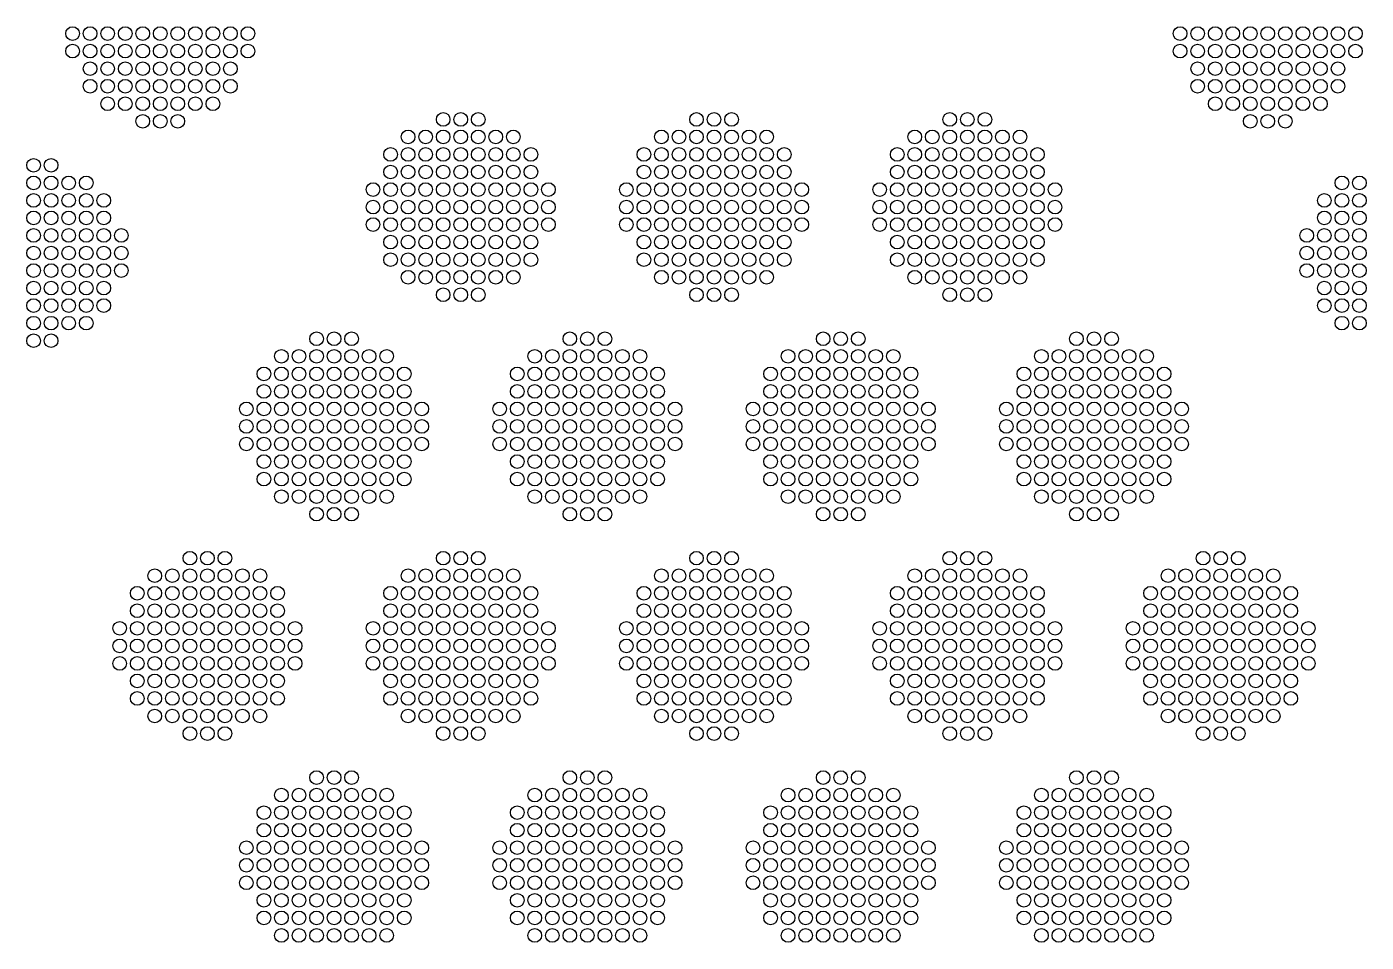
# Model space of a CAD drawing. Extents: x -49 to 54, y -38 to 38.
# Drawn here: x 15.52 to 22.39, y 9.48 to 14.17 of the extents above; entities that cross this region are included whole.
import ezdxf

# ---------------------------------------------------------------- set-up
doc = ezdxf.new("R2010")
doc.units = 0
doc.layers.add('LOWER_ELECTRODE', color=1, linetype='CONTINUOUS')

msp = doc.modelspace()

# ---------------------------------------------------------------- linework, layer by layer
at = {"layer": 'LOWER_ELECTRODE'}
for centre in [(15.7546, 14.1384), (15.8446, 14.1384), (15.9346, 14.1384), (16.0246, 14.1384), (16.1146, 14.1384), (16.2046, 14.1384), (16.2946, 14.1384), (16.3846, 14.1384), (16.4746, 14.1384), (16.5646, 14.1384), (16.6546, 14.1384), (21.4384, 14.1384), (21.5284, 14.1384), (21.6184, 14.1384), (21.7084, 14.1384), (21.7984, 14.1384), (21.8884, 14.1384), (21.9784, 14.1384), (22.0684, 14.1384), (22.1584, 14.1384), (22.2484, 14.1384), (22.3384, 14.1384), (15.7546, 14.0484), (15.8446, 14.0484), (15.9346, 14.0484), (16.0246, 14.0484), (16.1146, 14.0484), (16.2046, 14.0484), (16.2946, 14.0484), (16.3846, 14.0484), (16.4746, 14.0484), (16.5646, 14.0484), (16.6546, 14.0484), (21.4384, 14.0484), (21.5284, 14.0484), (21.6184, 14.0484), (21.7084, 14.0484), (21.7984, 14.0484), (21.8884, 14.0484), (21.9784, 14.0484), (22.0684, 14.0484), (22.1584, 14.0484), (22.2484, 14.0484), (22.3384, 14.0484), (15.8446, 13.9584), (15.9346, 13.9584), (16.0246, 13.9584), (16.1146, 13.9584), (16.2046, 13.9584), (16.2946, 13.9584), (16.3846, 13.9584), (16.4746, 13.9584), (16.5646, 13.9584), (21.5284, 13.9584), (21.6184, 13.9584), (21.7084, 13.9584), (21.7984, 13.9584), (21.8884, 13.9584), (21.9784, 13.9584), (22.0684, 13.9584), (22.1584, 13.9584), (22.2484, 13.9584), (15.8446, 13.8684), (15.9346, 13.8684), (16.0246, 13.8684), (16.1146, 13.8684), (16.2046, 13.8684), (16.2946, 13.8684), (16.3846, 13.8684), (16.4746, 13.8684), (16.5646, 13.8684), (21.5284, 13.8684), (21.6184, 13.8684), (21.7084, 13.8684), (21.7984, 13.8684), (21.8884, 13.8684), (21.9784, 13.8684), (22.0684, 13.8684), (22.1584, 13.8684), (22.2484, 13.8684), (15.9346, 13.7784), (16.0246, 13.7784), (16.1146, 13.7784), (16.2046, 13.7784), (16.2946, 13.7784), (16.3846, 13.7784), (16.4746, 13.7784), (21.6184, 13.7784), (21.7084, 13.7784), (21.7984, 13.7784), (21.8884, 13.7784), (21.9784, 13.7784), (22.0684, 13.7784), (22.1584, 13.7784), (16.1146, 13.6884), (16.2046, 13.6884), (16.2946, 13.6884), (17.6565, 13.6982), (17.7465, 13.6982), (17.8365, 13.6982), (18.9565, 13.6982), (19.0465, 13.6982), (19.1365, 13.6982), (20.2565, 13.6982), (20.3465, 13.6982), (20.4365, 13.6982), (21.7984, 13.6884), (21.8884, 13.6884), (21.9784, 13.6884), (17.4765, 13.6082), (17.5665, 13.6082), (17.6565, 13.6082), (17.7465, 13.6082), (17.8365, 13.6082), (17.9265, 13.6082), (18.0165, 13.6082), (18.7765, 13.6082), (18.8665, 13.6082), (18.9565, 13.6082), (19.0465, 13.6082), (19.1365, 13.6082), (19.2265, 13.6082), (19.3165, 13.6082), (20.0765, 13.6082), (20.1665, 13.6082), (20.2565, 13.6082), (20.3465, 13.6082), (20.4365, 13.6082), (20.5265, 13.6082), (20.6165, 13.6082), (17.3865, 13.5182), (17.4765, 13.5182), (17.5665, 13.5182), (17.6565, 13.5182), (17.7465, 13.5182), (17.8365, 13.5182), (17.9265, 13.5182), (18.0165, 13.5182), (18.1065, 13.5182), (18.6865, 13.5182), (18.7765, 13.5182), (18.8665, 13.5182), (18.9565, 13.5182), (19.0465, 13.5182), (19.1365, 13.5182), (19.2265, 13.5182), (19.3165, 13.5182), (19.4065, 13.5182), (19.9865, 13.5182), (20.0765, 13.5182), (20.1665, 13.5182), (20.2565, 13.5182), (20.3465, 13.5182), (20.4365, 13.5182), (20.5265, 13.5182), (20.6165, 13.5182), (20.7065, 13.5182), (15.5546, 13.4625), (15.6446, 13.4625), (15.5546, 13.3725), (15.6446, 13.3725), (15.7346, 13.3725), (15.8246, 13.3725), (17.3865, 13.4282), (17.4765, 13.4282), (17.5665, 13.4282), (17.6565, 13.4282), (17.7465, 13.4282), (17.8365, 13.4282), (17.9265, 13.4282), (18.0165, 13.4282), (18.1065, 13.4282), (18.6865, 13.4282), (18.7765, 13.4282), (18.8665, 13.4282), (18.9565, 13.4282), (19.0465, 13.4282), (19.1365, 13.4282), (19.2265, 13.4282), (19.3165, 13.4282), (19.4065, 13.4282), (19.9865, 13.4282), (20.0765, 13.4282), (20.1665, 13.4282), (20.2565, 13.4282), (20.3465, 13.4282), (20.4365, 13.4282), (20.5265, 13.4282), (20.6165, 13.4282), (20.7065, 13.4282), (22.2684, 13.3725), (22.3584, 13.3725), (17.2965, 13.3382), (17.3865, 13.3382), (17.4765, 13.3382), (17.5665, 13.3382), (17.6565, 13.3382), (17.7465, 13.3382), (17.8365, 13.3382), (17.9265, 13.3382), (18.0165, 13.3382), (18.1065, 13.3382), (18.1965, 13.3382), (18.5965, 13.3382), (18.6865, 13.3382), (18.7765, 13.3382), (18.8665, 13.3382), (18.9565, 13.3382), (19.0465, 13.3382), (19.1365, 13.3382), (19.2265, 13.3382), (19.3165, 13.3382), (19.4065, 13.3382), (19.4965, 13.3382), (19.8965, 13.3382), (19.9865, 13.3382), (20.0765, 13.3382), (20.1665, 13.3382), (20.2565, 13.3382), (20.3465, 13.3382), (20.4365, 13.3382), (20.5265, 13.3382), (20.6165, 13.3382), (20.7065, 13.3382), (20.7965, 13.3382), (15.5546, 13.2825), (15.6446, 13.2825), (15.7346, 13.2825), (15.8246, 13.2825), (15.9146, 13.2825), (17.2965, 13.2482), (17.3865, 13.2482), (17.4765, 13.2482), (17.5665, 13.2482), (17.6565, 13.2482), (17.7465, 13.2482), (17.8365, 13.2482), (17.9265, 13.2482), (18.0165, 13.2482), (18.1065, 13.2482), (18.1965, 13.2482), (18.5965, 13.2482), (18.6865, 13.2482), (18.7765, 13.2482), (18.8665, 13.2482), (18.9565, 13.2482), (19.0465, 13.2482), (19.1365, 13.2482), (19.2265, 13.2482), (19.3165, 13.2482), (19.4065, 13.2482), (19.4965, 13.2482), (19.8965, 13.2482), (19.9865, 13.2482), (20.0765, 13.2482), (20.1665, 13.2482), (20.2565, 13.2482), (20.3465, 13.2482), (20.4365, 13.2482), (20.5265, 13.2482), (20.6165, 13.2482), (20.7065, 13.2482), (20.7965, 13.2482), (22.1784, 13.2825), (22.2684, 13.2825), (22.3584, 13.2825), (15.5546, 13.1925), (15.6446, 13.1925), (15.7346, 13.1925), (15.8246, 13.1925), (15.9146, 13.1925), (22.1784, 13.1925), (22.2684, 13.1925), (22.3584, 13.1925), (15.5546, 13.1025), (15.6446, 13.1025), (15.7346, 13.1025), (15.8246, 13.1025), (15.9146, 13.1025), (16.0046, 13.1025), (17.2965, 13.1582), (17.3865, 13.1582), (17.4765, 13.1582), (17.5665, 13.1582), (17.6565, 13.1582), (17.7465, 13.1582), (17.8365, 13.1582), (17.9265, 13.1582), (18.0165, 13.1582), (18.1065, 13.1582), (18.1965, 13.1582), (18.5965, 13.1582), (18.6865, 13.1582), (18.7765, 13.1582), (18.8665, 13.1582), (18.9565, 13.1582), (19.0465, 13.1582), (19.1365, 13.1582), (19.2265, 13.1582), (19.3165, 13.1582), (19.4065, 13.1582), (19.4965, 13.1582), (19.8965, 13.1582), (19.9865, 13.1582), (20.0765, 13.1582), (20.1665, 13.1582), (20.2565, 13.1582), (20.3465, 13.1582), (20.4365, 13.1582), (20.5265, 13.1582), (20.6165, 13.1582), (20.7065, 13.1582), (20.7965, 13.1582), (22.0884, 13.1025), (22.1784, 13.1025), (22.2684, 13.1025), (22.3584, 13.1025), (17.3865, 13.0682), (17.4765, 13.0682), (17.5665, 13.0682), (17.6565, 13.0682), (17.7465, 13.0682), (17.8365, 13.0682), (17.9265, 13.0682), (18.0165, 13.0682), (18.1065, 13.0682), (18.6865, 13.0682), (18.7765, 13.0682), (18.8665, 13.0682), (18.9565, 13.0682), (19.0465, 13.0682), (19.1365, 13.0682), (19.2265, 13.0682), (19.3165, 13.0682), (19.4065, 13.0682), (19.9865, 13.0682), (20.0765, 13.0682), (20.1665, 13.0682), (20.2565, 13.0682), (20.3465, 13.0682), (20.4365, 13.0682), (20.5265, 13.0682), (20.6165, 13.0682), (20.7065, 13.0682), (15.5546, 13.0125), (15.6446, 13.0125), (15.7346, 13.0125), (15.8246, 13.0125), (15.9146, 13.0125), (16.0046, 13.0125), (17.3865, 12.9782), (17.4765, 12.9782), (17.5665, 12.9782), (17.6565, 12.9782), (17.7465, 12.9782), (17.8365, 12.9782), (17.9265, 12.9782), (18.0165, 12.9782), (18.1065, 12.9782), (18.6865, 12.9782), (18.7765, 12.9782), (18.8665, 12.9782), (18.9565, 12.9782), (19.0465, 12.9782), (19.1365, 12.9782), (19.2265, 12.9782), (19.3165, 12.9782), (19.4065, 12.9782), (19.9865, 12.9782), (20.0765, 12.9782), (20.1665, 12.9782), (20.2565, 12.9782), (20.3465, 12.9782), (20.4365, 12.9782), (20.5265, 12.9782), (20.6165, 12.9782), (20.7065, 12.9782), (22.0884, 13.0125), (22.1784, 13.0125), (22.2684, 13.0125), (22.3584, 13.0125), (15.5546, 12.9225), (15.6446, 12.9225), (15.7346, 12.9225), (15.8246, 12.9225), (15.9146, 12.9225), (16.0046, 12.9225), (17.4765, 12.8882), (17.5665, 12.8882), (17.6565, 12.8882), (17.7465, 12.8882), (17.8365, 12.8882), (17.9265, 12.8882), (18.0165, 12.8882), (18.7765, 12.8882), (18.8665, 12.8882), (18.9565, 12.8882), (19.0465, 12.8882), (19.1365, 12.8882), (19.2265, 12.8882), (19.3165, 12.8882), (20.0765, 12.8882), (20.1665, 12.8882), (20.2565, 12.8882), (20.3465, 12.8882), (20.4365, 12.8882), (20.5265, 12.8882), (20.6165, 12.8882), (22.0884, 12.9225), (22.1784, 12.9225), (22.2684, 12.9225), (22.3584, 12.9225), (15.5546, 12.8325), (15.6446, 12.8325), (15.7346, 12.8325), (15.8246, 12.8325), (15.9146, 12.8325), (22.1784, 12.8325), (22.2684, 12.8325), (22.3584, 12.8325), (17.6565, 12.7982), (17.7465, 12.7982), (17.8365, 12.7982), (18.9565, 12.7982), (19.0465, 12.7982), (19.1365, 12.7982), (20.2565, 12.7982), (20.3465, 12.7982), (20.4365, 12.7982), (15.5546, 12.7425), (15.6446, 12.7425), (15.7346, 12.7425), (15.8246, 12.7425), (15.9146, 12.7425), (22.1784, 12.7425), (22.2684, 12.7425), (22.3584, 12.7425), (15.5546, 12.6525), (15.6446, 12.6525), (15.7346, 12.6525), (15.8246, 12.6525), (22.2684, 12.6525), (22.3584, 12.6525), (15.5546, 12.5625), (15.6446, 12.5625), (17.0065, 12.5723), (17.0965, 12.5723), (17.1865, 12.5723), (18.3065, 12.5723), (18.3965, 12.5723), (18.4865, 12.5723), (19.6065, 12.5723), (19.6965, 12.5723), (19.7865, 12.5723), (20.9065, 12.5723), (20.9965, 12.5723), (21.0865, 12.5723), (16.8265, 12.4823), (16.9165, 12.4823), (17.0065, 12.4823), (17.0965, 12.4823), (17.1865, 12.4823), (17.2765, 12.4823), (17.3665, 12.4823), (18.1265, 12.4823), (18.2165, 12.4823), (18.3065, 12.4823), (18.3965, 12.4823), (18.4865, 12.4823), (18.5765, 12.4823), (18.6665, 12.4823), (19.4265, 12.4823), (19.5165, 12.4823), (19.6065, 12.4823), (19.6965, 12.4823), (19.7865, 12.4823), (19.8765, 12.4823), (19.9665, 12.4823), (20.7265, 12.4823), (20.8165, 12.4823), (20.9065, 12.4823), (20.9965, 12.4823), (21.0865, 12.4823), (21.1765, 12.4823), (21.2665, 12.4823), (16.7365, 12.3923), (16.8265, 12.3923), (16.9165, 12.3923), (17.0065, 12.3923), (17.0965, 12.3923), (17.1865, 12.3923), (17.2765, 12.3923), (17.3665, 12.3923), (17.4565, 12.3923), (18.0365, 12.3923), (18.1265, 12.3923), (18.2165, 12.3923), (18.3065, 12.3923), (18.3965, 12.3923), (18.4865, 12.3923), (18.5765, 12.3923), (18.6665, 12.3923), (18.7565, 12.3923), (19.3365, 12.3923), (19.4265, 12.3923), (19.5165, 12.3923), (19.6065, 12.3923), (19.6965, 12.3923), (19.7865, 12.3923), (19.8765, 12.3923), (19.9665, 12.3923), (20.0565, 12.3923), (20.6365, 12.3923), (20.7265, 12.3923), (20.8165, 12.3923), (20.9065, 12.3923), (20.9965, 12.3923), (21.0865, 12.3923), (21.1765, 12.3923), (21.2665, 12.3923), (21.3565, 12.3923), (16.7365, 12.3023), (16.8265, 12.3023), (16.9165, 12.3023), (17.0065, 12.3023), (17.0965, 12.3023), (17.1865, 12.3023), (17.2765, 12.3023), (17.3665, 12.3023), (17.4565, 12.3023), (18.0365, 12.3023), (18.1265, 12.3023), (18.2165, 12.3023), (18.3065, 12.3023), (18.3965, 12.3023), (18.4865, 12.3023), (18.5765, 12.3023), (18.6665, 12.3023), (18.7565, 12.3023), (19.3365, 12.3023), (19.4265, 12.3023), (19.5165, 12.3023), (19.6065, 12.3023), (19.6965, 12.3023), (19.7865, 12.3023), (19.8765, 12.3023), (19.9665, 12.3023), (20.0565, 12.3023), (20.6365, 12.3023), (20.7265, 12.3023), (20.8165, 12.3023), (20.9065, 12.3023), (20.9965, 12.3023), (21.0865, 12.3023), (21.1765, 12.3023), (21.2665, 12.3023), (21.3565, 12.3023), (16.6465, 12.2123), (16.7365, 12.2123), (16.8265, 12.2123), (16.9165, 12.2123), (17.0065, 12.2123), (17.0965, 12.2123), (17.1865, 12.2123), (17.2765, 12.2123), (17.3665, 12.2123), (17.4565, 12.2123), (17.5465, 12.2123), (17.9465, 12.2123), (18.0365, 12.2123), (18.1265, 12.2123), (18.2165, 12.2123), (18.3065, 12.2123), (18.3965, 12.2123), (18.4865, 12.2123), (18.5765, 12.2123), (18.6665, 12.2123), (18.7565, 12.2123), (18.8465, 12.2123), (19.2465, 12.2123), (19.3365, 12.2123), (19.4265, 12.2123), (19.5165, 12.2123), (19.6065, 12.2123), (19.6965, 12.2123), (19.7865, 12.2123), (19.8765, 12.2123), (19.9665, 12.2123), (20.0565, 12.2123), (20.1465, 12.2123), (20.5465, 12.2123), (20.6365, 12.2123), (20.7265, 12.2123), (20.8165, 12.2123), (20.9065, 12.2123), (20.9965, 12.2123), (21.0865, 12.2123), (21.1765, 12.2123), (21.2665, 12.2123), (21.3565, 12.2123), (21.4465, 12.2123), (16.6465, 12.1223), (16.7365, 12.1223), (16.8265, 12.1223), (16.9165, 12.1223), (17.0065, 12.1223), (17.0965, 12.1223), (17.1865, 12.1223), (17.2765, 12.1223), (17.3665, 12.1223), (17.4565, 12.1223), (17.5465, 12.1223), (17.9465, 12.1223), (18.0365, 12.1223), (18.1265, 12.1223), (18.2165, 12.1223), (18.3065, 12.1223), (18.3965, 12.1223), (18.4865, 12.1223), (18.5765, 12.1223), (18.6665, 12.1223), (18.7565, 12.1223), (18.8465, 12.1223), (19.2465, 12.1223), (19.3365, 12.1223), (19.4265, 12.1223), (19.5165, 12.1223), (19.6065, 12.1223), (19.6965, 12.1223), (19.7865, 12.1223), (19.8765, 12.1223), (19.9665, 12.1223), (20.0565, 12.1223), (20.1465, 12.1223), (20.5465, 12.1223), (20.6365, 12.1223), (20.7265, 12.1223), (20.8165, 12.1223), (20.9065, 12.1223), (20.9965, 12.1223), (21.0865, 12.1223), (21.1765, 12.1223), (21.2665, 12.1223), (21.3565, 12.1223), (21.4465, 12.1223), (16.6465, 12.0323), (16.7365, 12.0323), (16.8265, 12.0323), (16.9165, 12.0323), (17.0065, 12.0323), (17.0965, 12.0323), (17.1865, 12.0323), (17.2765, 12.0323), (17.3665, 12.0323), (17.4565, 12.0323), (17.5465, 12.0323), (17.9465, 12.0323), (18.0365, 12.0323), (18.1265, 12.0323), (18.2165, 12.0323), (18.3065, 12.0323), (18.3965, 12.0323), (18.4865, 12.0323), (18.5765, 12.0323), (18.6665, 12.0323), (18.7565, 12.0323), (18.8465, 12.0323), (19.2465, 12.0323), (19.3365, 12.0323), (19.4265, 12.0323), (19.5165, 12.0323), (19.6065, 12.0323), (19.6965, 12.0323), (19.7865, 12.0323), (19.8765, 12.0323), (19.9665, 12.0323), (20.0565, 12.0323), (20.1465, 12.0323), (20.5465, 12.0323), (20.6365, 12.0323), (20.7265, 12.0323), (20.8165, 12.0323), (20.9065, 12.0323), (20.9965, 12.0323), (21.0865, 12.0323), (21.1765, 12.0323), (21.2665, 12.0323), (21.3565, 12.0323), (21.4465, 12.0323), (16.7365, 11.9423), (16.8265, 11.9423), (16.9165, 11.9423), (17.0065, 11.9423), (17.0965, 11.9423), (17.1865, 11.9423), (17.2765, 11.9423), (17.3665, 11.9423), (17.4565, 11.9423), (18.0365, 11.9423), (18.1265, 11.9423), (18.2165, 11.9423), (18.3065, 11.9423), (18.3965, 11.9423), (18.4865, 11.9423), (18.5765, 11.9423), (18.6665, 11.9423), (18.7565, 11.9423), (19.3365, 11.9423), (19.4265, 11.9423), (19.5165, 11.9423), (19.6065, 11.9423), (19.6965, 11.9423), (19.7865, 11.9423), (19.8765, 11.9423), (19.9665, 11.9423), (20.0565, 11.9423), (20.6365, 11.9423), (20.7265, 11.9423), (20.8165, 11.9423), (20.9065, 11.9423), (20.9965, 11.9423), (21.0865, 11.9423), (21.1765, 11.9423), (21.2665, 11.9423), (21.3565, 11.9423), (16.7365, 11.8523), (16.8265, 11.8523), (16.9165, 11.8523), (17.0065, 11.8523), (17.0965, 11.8523), (17.1865, 11.8523), (17.2765, 11.8523), (17.3665, 11.8523), (17.4565, 11.8523), (18.0365, 11.8523), (18.1265, 11.8523), (18.2165, 11.8523), (18.3065, 11.8523), (18.3965, 11.8523), (18.4865, 11.8523), (18.5765, 11.8523), (18.6665, 11.8523), (18.7565, 11.8523), (19.3365, 11.8523), (19.4265, 11.8523), (19.5165, 11.8523), (19.6065, 11.8523), (19.6965, 11.8523), (19.7865, 11.8523), (19.8765, 11.8523), (19.9665, 11.8523), (20.0565, 11.8523), (20.6365, 11.8523), (20.7265, 11.8523), (20.8165, 11.8523), (20.9065, 11.8523), (20.9965, 11.8523), (21.0865, 11.8523), (21.1765, 11.8523), (21.2665, 11.8523), (21.3565, 11.8523), (16.8265, 11.7623), (16.9165, 11.7623), (17.0065, 11.7623), (17.0965, 11.7623), (17.1865, 11.7623), (17.2765, 11.7623), (17.3665, 11.7623), (18.1265, 11.7623), (18.2165, 11.7623), (18.3065, 11.7623), (18.3965, 11.7623), (18.4865, 11.7623), (18.5765, 11.7623), (18.6665, 11.7623), (19.4265, 11.7623), (19.5165, 11.7623), (19.6065, 11.7623), (19.6965, 11.7623), (19.7865, 11.7623), (19.8765, 11.7623), (19.9665, 11.7623), (20.7265, 11.7623), (20.8165, 11.7623), (20.9065, 11.7623), (20.9965, 11.7623), (21.0865, 11.7623), (21.1765, 11.7623), (21.2665, 11.7623), (17.0065, 11.6723), (17.0965, 11.6723), (17.1865, 11.6723), (18.3065, 11.6723), (18.3965, 11.6723), (18.4865, 11.6723), (19.6065, 11.6723), (19.6965, 11.6723), (19.7865, 11.6723), (20.9065, 11.6723), (20.9965, 11.6723), (21.0865, 11.6723), (16.3565, 11.4465), (16.4465, 11.4465), (16.5365, 11.4465), (17.6565, 11.4465), (17.7465, 11.4465), (17.8365, 11.4465), (18.9565, 11.4465), (19.0465, 11.4465), (19.1365, 11.4465), (20.2565, 11.4465), (20.3465, 11.4465), (20.4365, 11.4465), (21.5565, 11.4465), (21.6465, 11.4465), (21.7365, 11.4465), (16.1765, 11.3565), (16.2665, 11.3565), (16.3565, 11.3565), (16.4465, 11.3565), (16.5365, 11.3565), (16.6265, 11.3565), (16.7165, 11.3565), (17.4765, 11.3565), (17.5665, 11.3565), (17.6565, 11.3565), (17.7465, 11.3565), (17.8365, 11.3565), (17.9265, 11.3565), (18.0165, 11.3565), (18.7765, 11.3565), (18.8665, 11.3565), (18.9565, 11.3565), (19.0465, 11.3565), (19.1365, 11.3565), (19.2265, 11.3565), (19.3165, 11.3565), (20.0765, 11.3565), (20.1665, 11.3565), (20.2565, 11.3565), (20.3465, 11.3565), (20.4365, 11.3565), (20.5265, 11.3565), (20.6165, 11.3565), (21.3765, 11.3565), (21.4665, 11.3565), (21.5565, 11.3565), (21.6465, 11.3565), (21.7365, 11.3565), (21.8265, 11.3565), (21.9165, 11.3565), (16.0865, 11.2665), (16.1765, 11.2665), (16.2665, 11.2665), (16.3565, 11.2665), (16.4465, 11.2665), (16.5365, 11.2665), (16.6265, 11.2665), (16.7165, 11.2665), (16.8065, 11.2665), (17.3865, 11.2665), (17.4765, 11.2665), (17.5665, 11.2665), (17.6565, 11.2665), (17.7465, 11.2665), (17.8365, 11.2665), (17.9265, 11.2665), (18.0165, 11.2665), (18.1065, 11.2665), (18.6865, 11.2665), (18.7765, 11.2665), (18.8665, 11.2665), (18.9565, 11.2665), (19.0465, 11.2665), (19.1365, 11.2665), (19.2265, 11.2665), (19.3165, 11.2665), (19.4065, 11.2665), (19.9865, 11.2665), (20.0765, 11.2665), (20.1665, 11.2665), (20.2565, 11.2665), (20.3465, 11.2665), (20.4365, 11.2665), (20.5265, 11.2665), (20.6165, 11.2665), (20.7065, 11.2665), (21.2865, 11.2665), (21.3765, 11.2665), (21.4665, 11.2665), (21.5565, 11.2665), (21.6465, 11.2665), (21.7365, 11.2665), (21.8265, 11.2665), (21.9165, 11.2665), (22.0065, 11.2665), (16.0865, 11.1765), (16.1765, 11.1765), (16.2665, 11.1765), (16.3565, 11.1765), (16.4465, 11.1765), (16.5365, 11.1765), (16.6265, 11.1765), (16.7165, 11.1765), (16.8065, 11.1765), (17.3865, 11.1765), (17.4765, 11.1765), (17.5665, 11.1765), (17.6565, 11.1765), (17.7465, 11.1765), (17.8365, 11.1765), (17.9265, 11.1765), (18.0165, 11.1765), (18.1065, 11.1765), (18.6865, 11.1765), (18.7765, 11.1765), (18.8665, 11.1765), (18.9565, 11.1765), (19.0465, 11.1765), (19.1365, 11.1765), (19.2265, 11.1765), (19.3165, 11.1765), (19.4065, 11.1765), (19.9865, 11.1765), (20.0765, 11.1765), (20.1665, 11.1765), (20.2565, 11.1765), (20.3465, 11.1765), (20.4365, 11.1765), (20.5265, 11.1765), (20.6165, 11.1765), (20.7065, 11.1765), (21.2865, 11.1765), (21.3765, 11.1765), (21.4665, 11.1765), (21.5565, 11.1765), (21.6465, 11.1765), (21.7365, 11.1765), (21.8265, 11.1765), (21.9165, 11.1765), (22.0065, 11.1765), (15.9965, 11.0865), (16.0865, 11.0865), (16.1765, 11.0865), (16.2665, 11.0865), (16.3565, 11.0865), (16.4465, 11.0865), (16.5365, 11.0865), (16.6265, 11.0865), (16.7165, 11.0865), (16.8065, 11.0865), (16.8965, 11.0865), (17.2965, 11.0865), (17.3865, 11.0865), (17.4765, 11.0865), (17.5665, 11.0865), (17.6565, 11.0865), (17.7465, 11.0865), (17.8365, 11.0865), (17.9265, 11.0865), (18.0165, 11.0865), (18.1065, 11.0865), (18.1965, 11.0865), (18.5965, 11.0865), (18.6865, 11.0865), (18.7765, 11.0865), (18.8665, 11.0865), (18.9565, 11.0865), (19.0465, 11.0865), (19.1365, 11.0865), (19.2265, 11.0865), (19.3165, 11.0865), (19.4065, 11.0865), (19.4965, 11.0865), (19.8965, 11.0865), (19.9865, 11.0865), (20.0765, 11.0865), (20.1665, 11.0865), (20.2565, 11.0865), (20.3465, 11.0865), (20.4365, 11.0865), (20.5265, 11.0865), (20.6165, 11.0865), (20.7065, 11.0865), (20.7965, 11.0865), (21.1965, 11.0865), (21.2865, 11.0865), (21.3765, 11.0865), (21.4665, 11.0865), (21.5565, 11.0865), (21.6465, 11.0865), (21.7365, 11.0865), (21.8265, 11.0865), (21.9165, 11.0865), (22.0065, 11.0865), (22.0965, 11.0865), (15.9965, 10.9965), (16.0865, 10.9965), (16.1765, 10.9965), (16.2665, 10.9965), (16.3565, 10.9965), (16.4465, 10.9965), (16.5365, 10.9965), (16.6265, 10.9965), (16.7165, 10.9965), (16.8065, 10.9965), (16.8965, 10.9965), (17.2965, 10.9965), (17.3865, 10.9965), (17.4765, 10.9965), (17.5665, 10.9965), (17.6565, 10.9965), (17.7465, 10.9965), (17.8365, 10.9965), (17.9265, 10.9965), (18.0165, 10.9965), (18.1065, 10.9965), (18.1965, 10.9965), (18.5965, 10.9965), (18.6865, 10.9965), (18.7765, 10.9965), (18.8665, 10.9965), (18.9565, 10.9965), (19.0465, 10.9965), (19.1365, 10.9965), (19.2265, 10.9965), (19.3165, 10.9965), (19.4065, 10.9965), (19.4965, 10.9965), (19.8965, 10.9965), (19.9865, 10.9965), (20.0765, 10.9965), (20.1665, 10.9965), (20.2565, 10.9965), (20.3465, 10.9965), (20.4365, 10.9965), (20.5265, 10.9965), (20.6165, 10.9965), (20.7065, 10.9965), (20.7965, 10.9965), (21.1965, 10.9965), (21.2865, 10.9965), (21.3765, 10.9965), (21.4665, 10.9965), (21.5565, 10.9965), (21.6465, 10.9965), (21.7365, 10.9965), (21.8265, 10.9965), (21.9165, 10.9965), (22.0065, 10.9965), (22.0965, 10.9965), (15.9965, 10.9065), (16.0865, 10.9065), (16.1765, 10.9065), (16.2665, 10.9065), (16.3565, 10.9065), (16.4465, 10.9065), (16.5365, 10.9065), (16.6265, 10.9065), (16.7165, 10.9065), (16.8065, 10.9065), (16.8965, 10.9065), (17.2965, 10.9065), (17.3865, 10.9065), (17.4765, 10.9065), (17.5665, 10.9065), (17.6565, 10.9065), (17.7465, 10.9065), (17.8365, 10.9065), (17.9265, 10.9065), (18.0165, 10.9065), (18.1065, 10.9065), (18.1965, 10.9065), (18.5965, 10.9065), (18.6865, 10.9065), (18.7765, 10.9065), (18.8665, 10.9065), (18.9565, 10.9065), (19.0465, 10.9065), (19.1365, 10.9065), (19.2265, 10.9065), (19.3165, 10.9065), (19.4065, 10.9065), (19.4965, 10.9065), (19.8965, 10.9065), (19.9865, 10.9065), (20.0765, 10.9065), (20.1665, 10.9065), (20.2565, 10.9065), (20.3465, 10.9065), (20.4365, 10.9065), (20.5265, 10.9065), (20.6165, 10.9065), (20.7065, 10.9065), (20.7965, 10.9065), (21.1965, 10.9065), (21.2865, 10.9065), (21.3765, 10.9065), (21.4665, 10.9065), (21.5565, 10.9065), (21.6465, 10.9065), (21.7365, 10.9065), (21.8265, 10.9065), (21.9165, 10.9065), (22.0065, 10.9065), (22.0965, 10.9065), (16.0865, 10.8165), (16.1765, 10.8165), (16.2665, 10.8165), (16.3565, 10.8165), (16.4465, 10.8165), (16.5365, 10.8165), (16.6265, 10.8165), (16.7165, 10.8165), (16.8065, 10.8165), (17.3865, 10.8165), (17.4765, 10.8165), (17.5665, 10.8165), (17.6565, 10.8165), (17.7465, 10.8165), (17.8365, 10.8165), (17.9265, 10.8165), (18.0165, 10.8165), (18.1065, 10.8165), (18.6865, 10.8165), (18.7765, 10.8165), (18.8665, 10.8165), (18.9565, 10.8165), (19.0465, 10.8165), (19.1365, 10.8165), (19.2265, 10.8165), (19.3165, 10.8165), (19.4065, 10.8165), (19.9865, 10.8165), (20.0765, 10.8165), (20.1665, 10.8165), (20.2565, 10.8165), (20.3465, 10.8165), (20.4365, 10.8165), (20.5265, 10.8165), (20.6165, 10.8165), (20.7065, 10.8165), (21.2865, 10.8165), (21.3765, 10.8165), (21.4665, 10.8165), (21.5565, 10.8165), (21.6465, 10.8165), (21.7365, 10.8165), (21.8265, 10.8165), (21.9165, 10.8165), (22.0065, 10.8165), (16.0865, 10.7265), (16.1765, 10.7265), (16.2665, 10.7265), (16.3565, 10.7265), (16.4465, 10.7265), (16.5365, 10.7265), (16.6265, 10.7265), (16.7165, 10.7265), (16.8065, 10.7265), (17.3865, 10.7265), (17.4765, 10.7265), (17.5665, 10.7265), (17.6565, 10.7265), (17.7465, 10.7265), (17.8365, 10.7265), (17.9265, 10.7265), (18.0165, 10.7265), (18.1065, 10.7265), (18.6865, 10.7265), (18.7765, 10.7265), (18.8665, 10.7265), (18.9565, 10.7265), (19.0465, 10.7265), (19.1365, 10.7265), (19.2265, 10.7265), (19.3165, 10.7265), (19.4065, 10.7265), (19.9865, 10.7265), (20.0765, 10.7265), (20.1665, 10.7265), (20.2565, 10.7265), (20.3465, 10.7265), (20.4365, 10.7265), (20.5265, 10.7265), (20.6165, 10.7265), (20.7065, 10.7265), (21.2865, 10.7265), (21.3765, 10.7265), (21.4665, 10.7265), (21.5565, 10.7265), (21.6465, 10.7265), (21.7365, 10.7265), (21.8265, 10.7265), (21.9165, 10.7265), (22.0065, 10.7265), (16.1765, 10.6365), (16.2665, 10.6365), (16.3565, 10.6365), (16.4465, 10.6365), (16.5365, 10.6365), (16.6265, 10.6365), (16.7165, 10.6365), (17.4765, 10.6365), (17.5665, 10.6365), (17.6565, 10.6365), (17.7465, 10.6365), (17.8365, 10.6365), (17.9265, 10.6365), (18.0165, 10.6365), (18.7765, 10.6365), (18.8665, 10.6365), (18.9565, 10.6365), (19.0465, 10.6365), (19.1365, 10.6365), (19.2265, 10.6365), (19.3165, 10.6365), (20.0765, 10.6365), (20.1665, 10.6365), (20.2565, 10.6365), (20.3465, 10.6365), (20.4365, 10.6365), (20.5265, 10.6365), (20.6165, 10.6365), (21.3765, 10.6365), (21.4665, 10.6365), (21.5565, 10.6365), (21.6465, 10.6365), (21.7365, 10.6365), (21.8265, 10.6365), (21.9165, 10.6365), (16.3565, 10.5465), (16.4465, 10.5465), (16.5365, 10.5465), (17.6565, 10.5465), (17.7465, 10.5465), (17.8365, 10.5465), (18.9565, 10.5465), (19.0465, 10.5465), (19.1365, 10.5465), (20.2565, 10.5465), (20.3465, 10.5465), (20.4365, 10.5465), (21.5565, 10.5465), (21.6465, 10.5465), (21.7365, 10.5465), (17.0065, 10.3207), (17.0965, 10.3207), (17.1865, 10.3207), (18.3065, 10.3207), (18.3965, 10.3207), (18.4865, 10.3207), (19.6065, 10.3207), (19.6965, 10.3207), (19.7865, 10.3207), (20.9065, 10.3207), (20.9965, 10.3207), (21.0865, 10.3207), (16.8265, 10.2307), (16.9165, 10.2307), (17.0065, 10.2307), (17.0965, 10.2307), (17.1865, 10.2307), (17.2765, 10.2307), (17.3665, 10.2307), (18.1265, 10.2307), (18.2165, 10.2307), (18.3065, 10.2307), (18.3965, 10.2307), (18.4865, 10.2307), (18.5765, 10.2307), (18.6665, 10.2307), (19.4265, 10.2307), (19.5165, 10.2307), (19.6065, 10.2307), (19.6965, 10.2307), (19.7865, 10.2307), (19.8765, 10.2307), (19.9665, 10.2307), (20.7265, 10.2307), (20.8165, 10.2307), (20.9065, 10.2307), (20.9965, 10.2307), (21.0865, 10.2307), (21.1765, 10.2307), (21.2665, 10.2307), (16.7365, 10.1407), (16.8265, 10.1407), (16.9165, 10.1407), (17.0065, 10.1407), (17.0965, 10.1407), (17.1865, 10.1407), (17.2765, 10.1407), (17.3665, 10.1407), (17.4565, 10.1407), (18.0365, 10.1407), (18.1265, 10.1407), (18.2165, 10.1407), (18.3065, 10.1407), (18.3965, 10.1407), (18.4865, 10.1407), (18.5765, 10.1407), (18.6665, 10.1407), (18.7565, 10.1407), (19.3365, 10.1407), (19.4265, 10.1407), (19.5165, 10.1407), (19.6065, 10.1407), (19.6965, 10.1407), (19.7865, 10.1407), (19.8765, 10.1407), (19.9665, 10.1407), (20.0565, 10.1407), (20.6365, 10.1407), (20.7265, 10.1407), (20.8165, 10.1407), (20.9065, 10.1407), (20.9965, 10.1407), (21.0865, 10.1407), (21.1765, 10.1407), (21.2665, 10.1407), (21.3565, 10.1407), (16.7365, 10.0507), (16.8265, 10.0507), (16.9165, 10.0507), (17.0065, 10.0507), (17.0965, 10.0507), (17.1865, 10.0507), (17.2765, 10.0507), (17.3665, 10.0507), (17.4565, 10.0507), (18.0365, 10.0507), (18.1265, 10.0507), (18.2165, 10.0507), (18.3065, 10.0507), (18.3965, 10.0507), (18.4865, 10.0507), (18.5765, 10.0507), (18.6665, 10.0507), (18.7565, 10.0507), (19.3365, 10.0507), (19.4265, 10.0507), (19.5165, 10.0507), (19.6065, 10.0507), (19.6965, 10.0507), (19.7865, 10.0507), (19.8765, 10.0507), (19.9665, 10.0507), (20.0565, 10.0507), (20.6365, 10.0507), (20.7265, 10.0507), (20.8165, 10.0507), (20.9065, 10.0507), (20.9965, 10.0507), (21.0865, 10.0507), (21.1765, 10.0507), (21.2665, 10.0507), (21.3565, 10.0507), (16.6465, 9.9607), (16.7365, 9.9607), (16.8265, 9.9607), (16.9165, 9.9607), (17.0065, 9.9607), (17.0965, 9.9607), (17.1865, 9.9607), (17.2765, 9.9607), (17.3665, 9.9607), (17.4565, 9.9607), (17.5465, 9.9607), (17.9465, 9.9607), (18.0365, 9.9607), (18.1265, 9.9607), (18.2165, 9.9607), (18.3065, 9.9607), (18.3965, 9.9607), (18.4865, 9.9607), (18.5765, 9.9607), (18.6665, 9.9607), (18.7565, 9.9607), (18.8465, 9.9607), (19.2465, 9.9607), (19.3365, 9.9607), (19.4265, 9.9607), (19.5165, 9.9607), (19.6065, 9.9607), (19.6965, 9.9607), (19.7865, 9.9607), (19.8765, 9.9607), (19.9665, 9.9607), (20.0565, 9.9607), (20.1465, 9.9607), (20.5465, 9.9607), (20.6365, 9.9607), (20.7265, 9.9607), (20.8165, 9.9607), (20.9065, 9.9607), (20.9965, 9.9607), (21.0865, 9.9607), (21.1765, 9.9607), (21.2665, 9.9607), (21.3565, 9.9607), (21.4465, 9.9607), (16.6465, 9.8707), (16.7365, 9.8707), (16.8265, 9.8707), (16.9165, 9.8707), (17.0065, 9.8707), (17.0965, 9.8707), (17.1865, 9.8707), (17.2765, 9.8707), (17.3665, 9.8707), (17.4565, 9.8707), (17.5465, 9.8707), (17.9465, 9.8707), (18.0365, 9.8707), (18.1265, 9.8707), (18.2165, 9.8707), (18.3065, 9.8707), (18.3965, 9.8707), (18.4865, 9.8707), (18.5765, 9.8707), (18.6665, 9.8707), (18.7565, 9.8707), (18.8465, 9.8707), (19.2465, 9.8707), (19.3365, 9.8707), (19.4265, 9.8707), (19.5165, 9.8707), (19.6065, 9.8707), (19.6965, 9.8707), (19.7865, 9.8707), (19.8765, 9.8707), (19.9665, 9.8707), (20.0565, 9.8707), (20.1465, 9.8707), (20.5465, 9.8707), (20.6365, 9.8707), (20.7265, 9.8707), (20.8165, 9.8707), (20.9065, 9.8707), (20.9965, 9.8707), (21.0865, 9.8707), (21.1765, 9.8707), (21.2665, 9.8707), (21.3565, 9.8707), (21.4465, 9.8707), (16.6465, 9.7807), (16.7365, 9.7807), (16.8265, 9.7807), (16.9165, 9.7807), (17.0065, 9.7807), (17.0965, 9.7807), (17.1865, 9.7807), (17.2765, 9.7807), (17.3665, 9.7807), (17.4565, 9.7807), (17.5465, 9.7807), (17.9465, 9.7807), (18.0365, 9.7807), (18.1265, 9.7807), (18.2165, 9.7807), (18.3065, 9.7807), (18.3965, 9.7807), (18.4865, 9.7807), (18.5765, 9.7807), (18.6665, 9.7807), (18.7565, 9.7807), (18.8465, 9.7807), (19.2465, 9.7807), (19.3365, 9.7807), (19.4265, 9.7807), (19.5165, 9.7807), (19.6065, 9.7807), (19.6965, 9.7807), (19.7865, 9.7807), (19.8765, 9.7807), (19.9665, 9.7807), (20.0565, 9.7807), (20.1465, 9.7807), (20.5465, 9.7807), (20.6365, 9.7807), (20.7265, 9.7807), (20.8165, 9.7807), (20.9065, 9.7807), (20.9965, 9.7807), (21.0865, 9.7807), (21.1765, 9.7807), (21.2665, 9.7807), (21.3565, 9.7807), (21.4465, 9.7807), (16.7365, 9.6907), (16.8265, 9.6907), (16.9165, 9.6907), (17.0065, 9.6907), (17.0965, 9.6907), (17.1865, 9.6907), (17.2765, 9.6907), (17.3665, 9.6907), (17.4565, 9.6907), (18.0365, 9.6907), (18.1265, 9.6907), (18.2165, 9.6907), (18.3065, 9.6907), (18.3965, 9.6907), (18.4865, 9.6907), (18.5765, 9.6907), (18.6665, 9.6907), (18.7565, 9.6907), (19.3365, 9.6907), (19.4265, 9.6907), (19.5165, 9.6907), (19.6065, 9.6907), (19.6965, 9.6907), (19.7865, 9.6907), (19.8765, 9.6907), (19.9665, 9.6907), (20.0565, 9.6907), (20.6365, 9.6907), (20.7265, 9.6907), (20.8165, 9.6907), (20.9065, 9.6907), (20.9965, 9.6907), (21.0865, 9.6907), (21.1765, 9.6907), (21.2665, 9.6907), (21.3565, 9.6907), (16.7365, 9.6007), (16.8265, 9.6007), (16.9165, 9.6007), (17.0065, 9.6007), (17.0965, 9.6007), (17.1865, 9.6007), (17.2765, 9.6007), (17.3665, 9.6007), (17.4565, 9.6007), (18.0365, 9.6007), (18.1265, 9.6007), (18.2165, 9.6007), (18.3065, 9.6007), (18.3965, 9.6007), (18.4865, 9.6007), (18.5765, 9.6007), (18.6665, 9.6007), (18.7565, 9.6007), (19.3365, 9.6007), (19.4265, 9.6007), (19.5165, 9.6007), (19.6065, 9.6007), (19.6965, 9.6007), (19.7865, 9.6007), (19.8765, 9.6007), (19.9665, 9.6007), (20.0565, 9.6007), (20.6365, 9.6007), (20.7265, 9.6007), (20.8165, 9.6007), (20.9065, 9.6007), (20.9965, 9.6007), (21.0865, 9.6007), (21.1765, 9.6007), (21.2665, 9.6007), (21.3565, 9.6007), (16.8265, 9.5107), (16.9165, 9.5107), (17.0065, 9.5107), (17.0965, 9.5107), (17.1865, 9.5107), (17.2765, 9.5107), (17.3665, 9.5107), (18.1265, 9.5107), (18.2165, 9.5107), (18.3065, 9.5107), (18.3965, 9.5107), (18.4865, 9.5107), (18.5765, 9.5107), (18.6665, 9.5107), (19.4265, 9.5107), (19.5165, 9.5107), (19.6065, 9.5107), (19.6965, 9.5107), (19.7865, 9.5107), (19.8765, 9.5107), (19.9665, 9.5107), (20.7265, 9.5107), (20.8165, 9.5107), (20.9065, 9.5107), (20.9965, 9.5107), (21.0865, 9.5107), (21.1765, 9.5107), (21.2665, 9.5107)]:
    msp.add_circle(centre, 0.035, dxfattribs=at)

doc.saveas('drawing.dxf')
